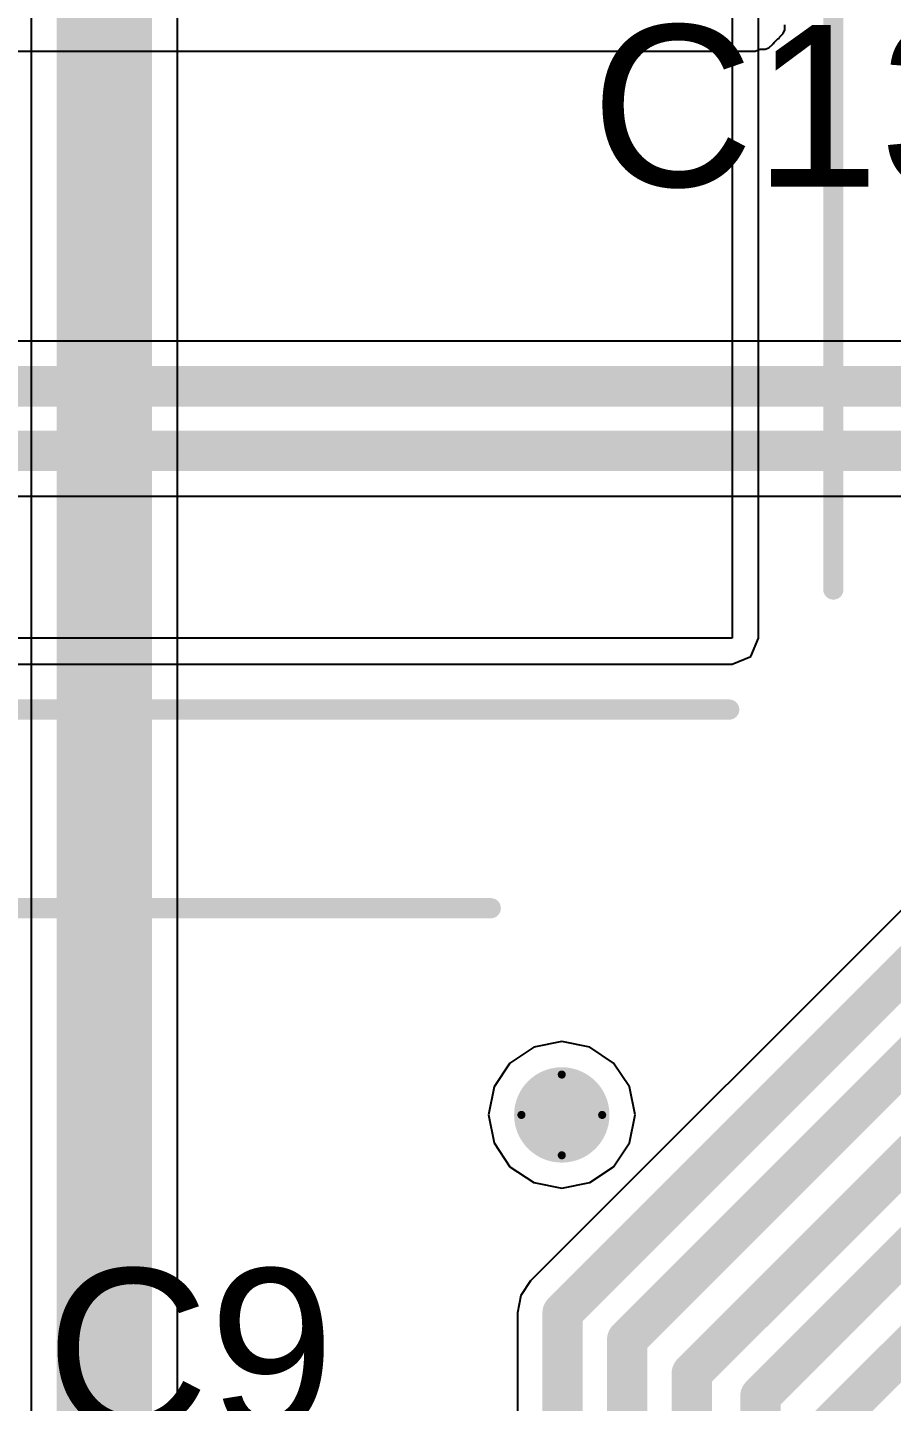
# Model space of a CAD drawing. Header units: millimetres. Extents: x -16 to 330, y -45 to 150.
# Drawn here: x 14.29 to 19.72, y 43.15 to 51.8 of the extents above; entities that cross this region are included whole.
import ezdxf

# ---------------------------------------------------------------- set-up
doc = ezdxf.new("R2010")
doc.units = ezdxf.units.MM
for name, color, linetype in [('BottomLayer', 5, 'Continuous'), ('BottomSolder', 6, 'Continuous'), ('DrillDrawing', 1, 'Continuous'), ('Mechanical13', 56, 'Continuous'), ('MidLayer1', 16, 'Continuous'), ('MidLayer2', 76, 'Continuous'), ('TopLayer', 1, 'Continuous'), ('TopOverlay', 2, 'Continuous'), ('TopSolder', 216, 'Continuous'), ('ViaHoleLayer', 16, 'Continuous')]:
    doc.layers.add(name, color=color, linetype=linetype)
doc.styles.add('Arial', font='arial.ttf', dxfattribs={"height": 0.2})

msp = doc.modelspace()

# ---------------------------------------------------------------- hatches: boundary and pattern name
at = {"layer": 'BottomLayer'}
h = msp.add_hatch(color=5, dxfattribs=at)
edge = h.paths.add_edge_path()
edge.add_arc((17.6477, 44.958), 0.3, 0, 360)
at = {"layer": 'BottomSolder'}
h = msp.add_hatch(color=6, dxfattribs=at)
edge = h.paths.add_edge_path()
edge.add_arc((17.6477, 44.958), 0.15, 0, 360)
at = {"layer": 'MidLayer1'}
h = msp.add_hatch(color=16, dxfattribs=at)
edge = h.paths.add_edge_path()
edge.add_arc((17.6477, 44.958), 0.3, 0, 360)
at = {"layer": 'MidLayer2'}
h = msp.add_hatch(color=76, dxfattribs=at)
edge = h.paths.add_edge_path()
edge.add_arc((17.6477, 44.958), 0.3, 0, 360)
at = {"layer": 'TopLayer'}
h = msp.add_hatch(color=1, dxfattribs=at)
edge = h.paths.add_edge_path()
edge.add_arc((17.6477, 44.958), 0.3, 0, 360)
at = {"layer": 'TopSolder'}
h = msp.add_hatch(color=216, dxfattribs=at)
edge = h.paths.add_edge_path()
edge.add_arc((17.6477, 44.958), 0.15, 0, 360)
at = {"layer": 'ViaHoleLayer'}
h = msp.add_hatch(color=16, dxfattribs=at)
edge = h.paths.add_edge_path()
edge.add_arc((17.6477, 44.958), 0.15, 0, 360)

# ---------------------------------------------------------------- linework, layer by layer
at = {"layer": 'BottomLayer'}
for p, q in [((19.05, 51.7857), (19.05, 51.8185)), ((18.9814, 51.6994), (18.9844, 51.7065)), ((18.9844, 51.7065), (19.0071, 51.7292)), ((19.0071, 51.7292), (19.0142, 51.7322)), ((19.0142, 51.7322), (19.0172, 51.7393)), ((19.0172, 51.7393), (19.0404, 51.7625)), ((19.0404, 51.7625), (19.05, 51.7857)), ((19.05, 51.7857), (19.05, 51.7857)), ((12.8145, 51.6511), (18.8518, 51.6511)), ((18.8518, 51.6511), (18.8648, 51.651)), ((18.8648, 51.6511), (18.8951, 51.6636)), ((18.8648, 51.651), (18.8648, 51.6511)), ((18.8951, 51.6636), (18.9279, 51.6636)), ((18.9279, 51.6636), (18.9511, 51.6732)), ((18.9279, 51.6636), (18.9279, 51.6636)), ((18.9511, 51.6732), (18.9743, 51.6964)), ((18.9511, 51.6732), (18.9511, 51.6732)), ((18.9511, 51.6732), (18.9511, 51.6732)), ((18.9743, 51.6964), (18.9814, 51.6994)), ((29.3004, 49.8276), (12.0438, 49.8276)), ((12.3301, 48.8514), (29.5868, 48.8514))]:
    msp.add_line(p, q, dxfattribs=at)
at = {"layer": 'BottomLayer', "const_width": 0.254}
for points in [[(12.0438, 49.5427), (29.4185, 49.5427)], [(12.2121, 49.1363), (23.5257, 49.1363)]]:
    msp.add_lwpolyline(points, dxfattribs=at)
at = {"layer": 'DrillDrawing', "const_width": 0.0508}
for points in [[(17.3937, 44.958), (17.6477, 45.212)], [(17.6477, 45.212), (17.9017, 44.958)], [(17.3937, 44.958), (17.6477, 44.704)], [(17.6477, 44.704), (17.9017, 44.958)]]:
    msp.add_lwpolyline(points, dxfattribs=at)
at = {"layer": 'DrillDrawing', "const_width": 0.0254}
for points in [[(17.635, 45.212, 1), (17.6604, 45.212, 1)], [(17.635, 45.212, 1), (17.6604, 45.212, 1)], [(17.381, 44.958, 1), (17.4064, 44.958, 1)], [(17.381, 44.958, 1), (17.4064, 44.958, 1)], [(17.889, 44.958, 1), (17.9144, 44.958, 1)], [(17.889, 44.958, 1), (17.9144, 44.958, 1)], [(17.635, 44.704, 1), (17.6604, 44.704, 1)], [(17.635, 44.704, 1), (17.6604, 44.704, 1)]]:
    msp.add_lwpolyline(points, format="xyb", close=True, dxfattribs=at)
at = {"layer": 'Mechanical13', "const_width": 0.127}
for points in [[(19.3562, 48.2641), (19.3562, 56.2088)], [(19.3562, 48.2641), (19.3562, 56.2088)], [(10.7562, 47.5088), (18.701, 47.5088)], [(10.7562, 47.5088), (18.701, 47.5088)], [(8.2562, 46.2588), (16.201, 46.2588)], [(8.2562, 46.2588), (16.201, 46.2588)], [(9.2562, 46.2588), (17.201, 46.2588)], [(9.2562, 46.2588), (17.201, 46.2588)]]:
    msp.add_lwpolyline(points, dxfattribs=at)
at = {"layer": 'Mechanical13', "const_width": 0.0635}
for points in [[(19.3245, 48.2641, 1), (19.388, 48.2641, 1)], [(19.3245, 48.2641, 1), (19.388, 48.2641, 1)], [(18.6692, 47.5088, 1), (18.7327, 47.5088, 1)], [(18.6692, 47.5088, 1), (18.7327, 47.5088, 1)], [(16.1692, 46.2588, 1), (16.2327, 46.2588, 1)], [(16.1692, 46.2588, 1), (16.2327, 46.2588, 1)], [(17.1692, 46.2588, 1), (17.2327, 46.2588, 1)], [(17.1692, 46.2588, 1), (17.2327, 46.2588, 1)]]:
    msp.add_lwpolyline(points, format="xyb", close=True, dxfattribs=at)
at = {"layer": 'MidLayer1'}
for p, q in [((17.6477, 45.4193), (17.4711, 45.3842)), ((17.8242, 45.3842), (17.6477, 45.4193)), ((17.4711, 45.3842), (17.3215, 45.2842)), ((17.9738, 45.2842), (17.8242, 45.3842)), ((17.3215, 45.2842), (17.2215, 45.1345)), ((18.0738, 45.1345), (17.9738, 45.2842)), ((17.2215, 45.1345), (17.1864, 44.958)), ((18.1089, 44.958), (18.0738, 45.1345)), ((17.1864, 44.958), (17.2215, 44.7815)), ((18.0738, 44.7815), (18.1089, 44.958)), ((17.2215, 44.7815), (17.3215, 44.6318)), ((17.9738, 44.6318), (18.0738, 44.7815)), ((17.3215, 44.6318), (17.4711, 44.5319)), ((17.8242, 44.5319), (17.9738, 44.6318)), ((17.4711, 44.5319), (17.6477, 44.4967)), ((17.6477, 44.4967), (17.8242, 44.5319))]:
    msp.add_line(p, q, dxfattribs=at)
at = {"layer": 'MidLayer2'}
for p, q in [((14.3088, 54.2298), (14.3088, 37.3894)), ((15.2313, 37.1983), (15.2313, 53.8455))]:
    msp.add_line(p, q, dxfattribs=at)
at = {"layer": 'MidLayer2', "const_width": 0.6}
msp.add_lwpolyline([(14.7701, 37.1983), (14.7701, 54.5338)], dxfattribs=at)
at = {"layer": 'TopLayer'}
for p, q in [((18.7198, 55.0786), (18.7198, 47.9588)), ((18.8847, 47.9588), (18.8847, 54.9136)), ((23.1665, 49.6298), (17.4516, 43.9148)), ((18.7198, 47.9588), (9.9062, 47.9588)), ((18.8364, 47.8422), (18.8847, 47.9588)), ((18.7198, 47.7939), (18.8364, 47.8422)), ((10.0763, 47.7939), (18.7198, 47.7939)), ((17.4516, 43.9148), (17.3898, 43.8224)), ((17.3898, 43.8224), (17.3681, 43.7134)), ((17.3681, 43.7134), (17.3681, 43.7134)), ((17.3681, 43.7134), (17.3681, 34.1924))]:
    msp.add_line(p, q, dxfattribs=at)
at = {"layer": 'TopLayer', "const_width": 0.254}
for points in [[(17.653, 43.7134), (23.368, 49.4284)], [(18.0594, 43.5451), (23.5109, 48.9966)], [(18.4658, 43.3324), (23.6982, 48.5648)], [(18.8976, 43.1895), (23.8665, 48.1584)], [(19.3294, 43.0022), (23.9522, 47.625)], [(17.653, 34.0744), (17.653, 43.7134)], [(18.0594, 33.906), (18.0594, 43.5451)], [(18.4658, 33.7377), (18.4658, 43.3324)], [(18.8976, 33.5947), (18.8976, 43.1895)]]:
    msp.add_lwpolyline(points, dxfattribs=at)
at = {"layer": 'TopLayer', "const_width": 0.127}
for points in [[(17.5895, 43.7134, 1), (17.7165, 43.7134, 1)], [(17.5895, 43.7134, 1), (17.7165, 43.7134, 1)], [(17.9959, 43.5451, 1), (18.1229, 43.5451, 1)], [(17.9959, 43.5451, 1), (18.1229, 43.5451, 1)], [(18.4023, 43.3324, 1), (18.5293, 43.3324, 1)], [(18.4023, 43.3324, 1), (18.5293, 43.3324, 1)], [(18.8341, 43.1895, 1), (18.9611, 43.1895, 1)], [(18.8341, 43.1895, 1), (18.9611, 43.1895, 1)]]:
    msp.add_lwpolyline(points, format="xyb", close=True, dxfattribs=at)

# ---------------------------------------------------------------- texts
at = {"layer": 'TopOverlay', "style": 'Arial'}
msp.add_text('C13', height=1.016, rotation=360, dxfattribs=at).set_placement((17.8312, 50.8002))
msp.add_text('C9', height=1.016, dxfattribs=at).set_placement((14.4036, 42.9745))

doc.saveas('drawing.dxf')
